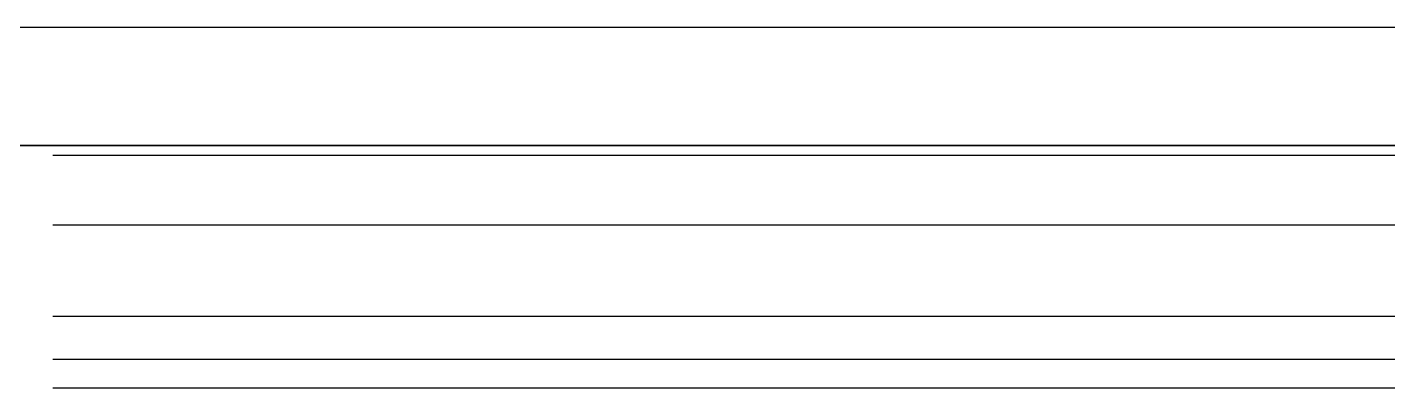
# Model space of a CAD drawing. Extents: x -120222 to -41942, y -19134 to 30932.
# Drawn here: x -81616.14 to -81609.74, y 10166.53 to 10168.22 of the extents above; entities that cross this region are included whole.
import ezdxf

# ---------------------------------------------------------------- set-up
doc = ezdxf.new("R2010")
doc.units = 0
doc.header["$LTSCALE"] = 150
doc.header["$MEASUREMENT"] = 0
doc.layers.get('0').update_dxf_attribs({"linetype": 'CONTINUOUS'})
doc.layers.add('____-568', color=7, linetype='CONTINUOUS')

# ---------------------------------------------------------------- blocks, each defined once
blk = doc.blocks.new('____-172')
at = {"color": 1, "linetype": 'Continuous'}
for p, q in [((-88055.1199, 5619.5263), (-87993.1199, 5619.5263)), ((-87994.1199, 5618.97), (-88054.1199, 5618.97)), ((-88054.1199, 5618.97), (-87994.1199, 5618.97)), ((-87997.1199, 5618.9237), (-88051.1199, 5618.9237)), ((-88051.1199, 5618.5982), (-87997.1199, 5618.5982)), ((-87997.1199, 5618.1674), (-88051.1199, 5618.1674)), ((-88051.1199, 5617.9663), (-87997.1199, 5617.9663)), ((-88051.1199, 5617.8321), (-87997.1199, 5617.8321))]:
    blk.add_line(p, q, dxfattribs=at)
blk = doc.blocks.new('____-186')
at = {"color": 1}
blk.add_blockref('____-172', (0, 0), dxfattribs=at)

msp = doc.modelspace()

# ---------------------------------------------------------------- block references
at = {"layer": '____-568', "color": 0}
msp.add_blockref('____-186', (6435.10495, 4548.69799), dxfattribs=at)

doc.saveas('drawing.dxf')
